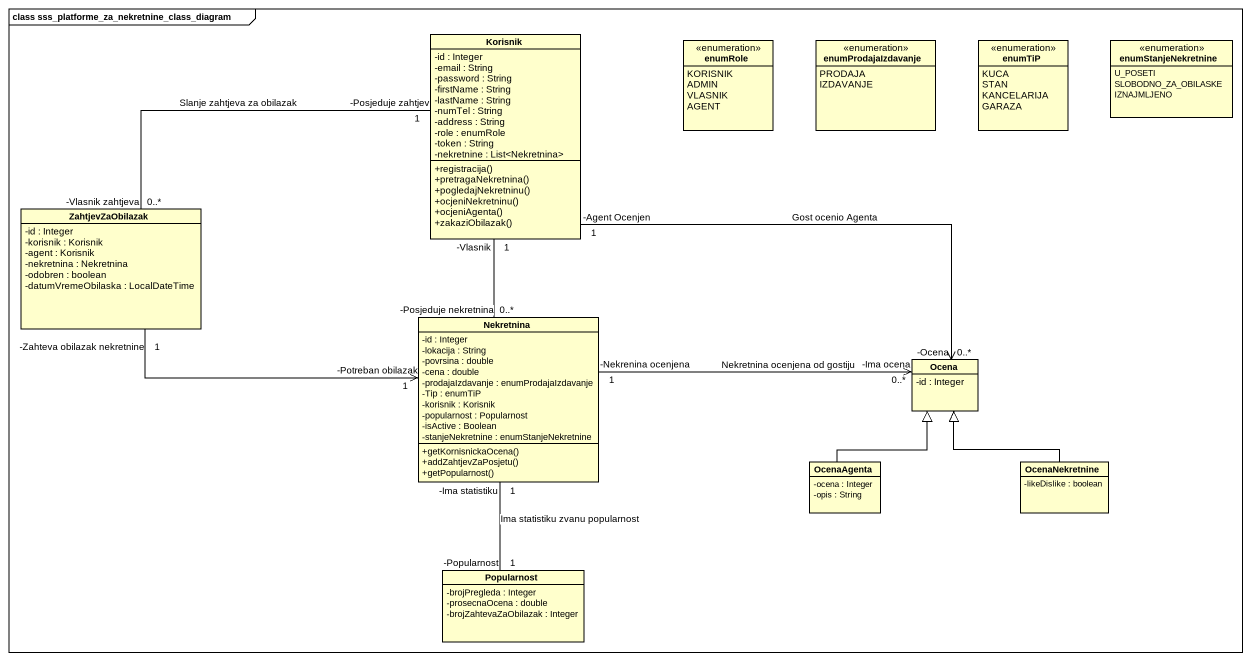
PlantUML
@startuml
mainframe class sss_platforme_za_nekretnine_class_diagram
hide circle
hide empty members
skinparam classAttributeIconSize 0
class Korisnik {
  -id : Integer
  -email : String
  -password : String
  -firstName : String
  -lastName : String
  -numTel : String
  -address : String
  -role : enumRole
  -token : String
  -nekretnine : List<Nekretnina>
  +registracija()
  +pretragaNekretnina()
  +pogledajNekretninu()
  +ocjeniNekretninu()
  +ocjeniAgenta()
  +zakaziObilazak()
}
enum enumRole {
  KORISNIK
  ADMIN
  VLASNIK
  AGENT
}
enum enumProdajaIzdavanje {
  PRODAJA
  IZDAVANJE
}
enum enumTiP {
  KUCA
  STAN
  KANCELARIJA
  GARAZA
}
enum enumStanjeNekretnine {
  U_POSETI
  SLOBODNO_ZA_OBILASKE
  IZNAJMLJENO
}
class ZahtjevZaObilazak {
  -id : Integer
  -korisnik : Korisnik
  -agent : Korisnik
  -nekretnina : Nekretnina
  -odobren : boolean
  -datumVremeObilaska : LocalDateTime
}
class Nekretnina {
  -id : Integer
  -lokacija : String
  -povrsina : double
  -cena : double
  -prodajaIzdavanje : enumProdajaIzdavanje
  -Tip : enumTiP
  -korisnik : Korisnik
  -popularnost : Popularnost
  -isActive : Boolean
  -stanjeNekretnine : enumStanjeNekretnine
  +getKornisnickaOcena()
  +addZahtjevZaPosjetu()
  +getPopularnost()
}
class Ocena {
  -id : Integer
}
class OcenaAgenta {
  -ocena : Integer
  -opis : String
}
class OcenaNekretnine {
  -likeDislike : boolean
}
class Popularnost {
  -brojPregleda : Integer
  -prosecnaOcena : double
  -brojZahtevaZaObilazak : Integer
}
Korisnik "1\n-Vlasnik" -- "-Posjeduje nekretnina\n0..*" Nekretnina
Korisnik "-Agent Ocenjen\n1" -right-> "0..*\n-Ocena" Ocena : Gost ocenio Agenta
ZahtjevZaObilazak "0..*\n-Vlasnik zahtjeva" -right- "1\n-Posjeduje zahtjev" Korisnik : Slanje zahtjeva za obilazak
ZahtjevZaObilazak "1\n-Zahteva obilazak nekretnine" -right-> "-Potreban obilazak\n1" Nekretnina
Nekretnina "-Nekrenina ocenjena\n1" -right-> "-Ima ocena\n0..*" Ocena : Nekretnina ocenjena od gostiju
Nekretnina "-Ima statistiku\n1" -- "1\n-Popularnost" Popularnost : Ima statistiku zvanu popularnost
OcenaAgenta -up-|> Ocena
OcenaNekretnine -up-|> Ocena
@enduml
